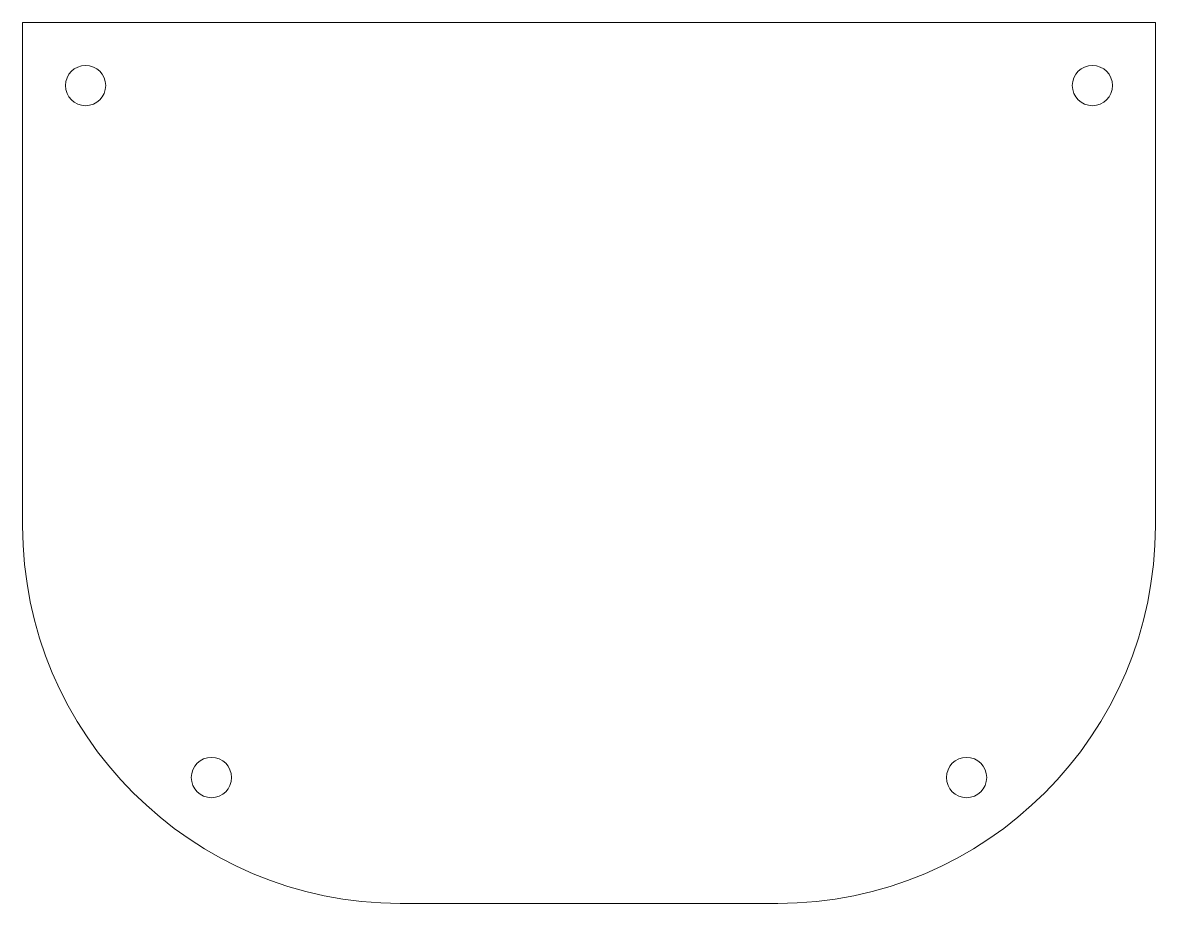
# Model space of a CAD drawing. Header units: millimetres. Extents: x 0 to 90, y 0 to 226.
# Drawn here: x 0 to 90, y 0 to 70 of the extents above; entities that cross this region are included whole.
import ezdxf

# ---------------------------------------------------------------- set-up
doc = ezdxf.new("R2010")
doc.units = ezdxf.units.MM
doc.layers.add('cut profiles', color=1, linetype='Continuous', lineweight=9, true_color=0xff0000)

msp = doc.modelspace()

# ---------------------------------------------------------------- linework, layer by layer
at = {"layer": 'cut profiles'}
for p, q in [((0, 30), (0, 70)), ((0, 70), (90, 70)), ((90, 30), (90, 70)), ((30, 0), (60, 0))]:
    msp.add_line(p, q, dxfattribs=at)
for centre in [(5, 65), (85, 65), (15, 10), (75, 10)]:
    msp.add_circle(centre, 1.6, dxfattribs=at)
for centre, start, end in [((30, 30), 180, 270), ((60, 30), 270, 0)]:
    msp.add_arc(centre, 30, start, end, dxfattribs=at)

doc.saveas('drawing.dxf')
